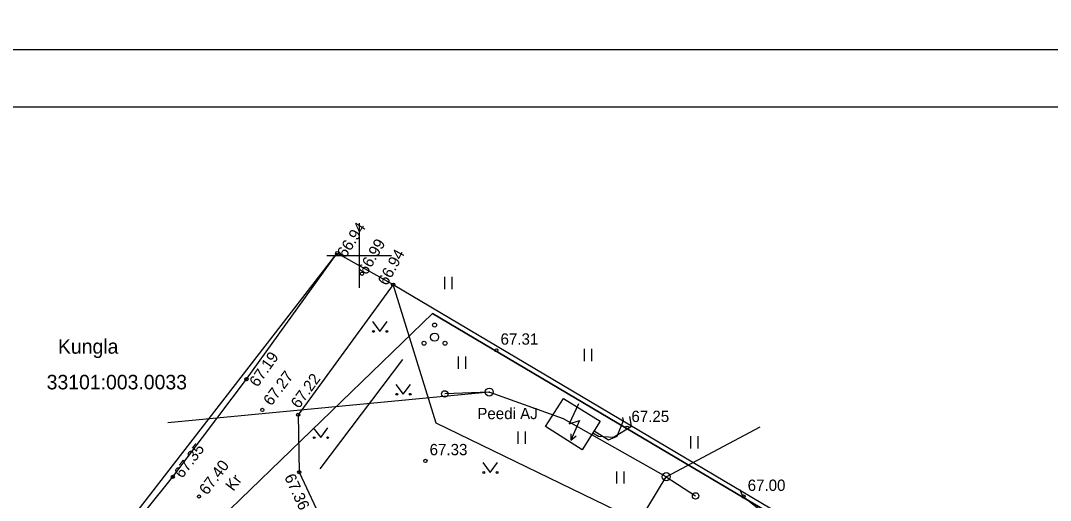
# Model space of a CAD drawing. Extents: x 640277 to 640842, y 6463333 to 6463944.
# Drawn here: x 640379 to 640442.9, y 6463534.8 to 6463564.6 of the extents above; entities that cross this region are included whole.
import ezdxf

# ---------------------------------------------------------------- set-up
doc = ezdxf.new("R2010")
doc.units = 0
for name, color, linetype in [('HALJASTUS', 7, 'Continuous'), ('HOONE', 7, 'Continuous'), ('HORISONTAAL-EH2000', 7, 'Continuous'), ('KORGUS-EH2000', 7, 'Continuous'), ('KPOHULIIN', 7, 'Continuous'), ('MOOTPIIR', 7, 'Continuous'), ('MPKAABEL', 7, 'Continuous'), ('MPOHULIIN', 7, 'Continuous'), ('PIIR', 7, 'Continuous'), ('POST', 7, 'Continuous'), ('PUU', 7, 'Continuous'), ('RAJATIS', 7, 'Continuous'), ('TEE', 7, 'Continuous'), ('VORK', 7, 'Continuous'), ('VORMISTUS', 7, 'Continuous')]:
    doc.layers.add(name, color=color, linetype=linetype)

msp = doc.modelspace()

# ---------------------------------------------------------------- linework, layer by layer
at = {"layer": 'HALJASTUS'}
for p, q in [((640405.287, 6463548.666), (640405.287, 6463547.905)), ((640405.742, 6463548.666), (640405.742, 6463547.905)), ((640400.831, 6463545.9), (640401.294, 6463545.293)), ((640401.294, 6463545.293), (640401.74, 6463545.9)), ((640413.96, 6463544.209), (640413.96, 6463543.448)), ((640414.415, 6463544.209), (640414.415, 6463543.448)), ((640402.684, 6463543.547), (640397.566, 6463536.77)), ((640406.14, 6463543.734), (640406.14, 6463542.973)), ((640406.595, 6463543.734), (640406.595, 6463542.973)), ((640402.277, 6463542.003), (640402.741, 6463541.396)), ((640402.741, 6463541.396), (640403.186, 6463542.003)), ((640397.157, 6463539.317), (640397.62, 6463538.71)), ((640397.62, 6463538.71), (640398.066, 6463539.317)), ((640409.837, 6463539.087), (640409.837, 6463538.326)), ((640410.292, 6463539.087), (640410.292, 6463538.326)), ((640420.548, 6463538.803), (640420.548, 6463538.042)), ((640421.003, 6463538.803), (640421.003, 6463538.042)), ((640407.662, 6463537.159), (640408.126, 6463536.553)), ((640408.126, 6463536.553), (640408.571, 6463537.159)), ((640415.951, 6463536.621), (640415.951, 6463535.86)), ((640416.406, 6463536.621), (640416.406, 6463535.86))]:
    msp.add_line(p, q, dxfattribs=at)
msp.add_lwpolyline([(640430.245, 6463531.275), (640422.307, 6463533.493), (640416.713, 6463533.816), (640404.77, 6463539.601), (640402.108, 6463548.19)], dxfattribs=at)
for centre in [(640400.893, 6463545.293), (640401.722, 6463545.293), (640402.34, 6463541.396), (640403.169, 6463541.396), (640397.219, 6463538.71), (640398.048, 6463538.71), (640407.725, 6463536.553), (640408.553, 6463536.553)]:
    msp.add_circle(centre, 0.055, dxfattribs=at)
at = {"layer": 'HOONE'}
for p, q in [((640413.593, 6463540.799), (640413.025, 6463539.556)), ((640413.025, 6463539.556), (640413.673, 6463539.781)), ((640413.673, 6463539.781), (640413.117, 6463538.552)), ((640413.117, 6463538.948), (640413.117, 6463538.552)), ((640413.117, 6463538.552), (640413.448, 6463538.816))]:
    msp.add_line(p, q, dxfattribs=at)
at = {"layer": 'HORISONTAAL-EH2000'}
msp.add_lwpolyline([(640434.123, 6463527.32), (640429.855, 6463530.223), (640429.105, 6463530.898), (640423.822, 6463535.042), (640423.612, 6463535.5)], dxfattribs=at)
at = {"layer": 'KORGUS-EH2000'}
for centre in [(640398.637, 6463550.146), (640400.181, 6463548.863), (640402.108, 6463548.19), (640408.509, 6463544.122), (640393.013, 6463542.328), (640394, 6463540.429), (640396.221, 6463540.133), (640416.624, 6463539.329), (640404.111, 6463537.27), (640388.449, 6463536.282), (640396.288, 6463536.569), (640390.07, 6463535.061), (640423.832, 6463535.06)]:
    msp.add_circle(centre, 0.1, dxfattribs=at)
at = {"layer": 'KPOHULIIN'}
msp.add_lwpolyline([(640412.678, 6463539.884), (640408.07, 6463541.532), (640388.129, 6463539.62)], dxfattribs=at)
at = {"layer": 'MOOTPIIR'}
msp.add_lwpolyline([(640380.147, 6463526.254), (640398.637, 6463550.146), (640402.108, 6463548.19), (640483.495, 6463499.96), (640463.699, 6463465.988), (640459.898, 6463457.687), (640395.775, 6463495.376), (640392.782, 6463492.419), (640391.172, 6463498.69), (640399.94, 6463513.49), (640385.545, 6463521.328), (640383.239, 6463523.534)], close=True, dxfattribs=at)
at = {"layer": 'MPKAABEL'}
for points in [[(640414.483, 6463539.005), (640414.849, 6463538.799), (640415.781, 6463538.736), (640416.899, 6463539.412), (640416.787, 6463540.017)], [(640414.566, 6463539.137), (640415.471, 6463538.569), (640415.995, 6463538.8), (640416.403, 6463539.772), (640416.355, 6463539.959)]]:
    msp.add_lwpolyline(points, dxfattribs=at)
at = {"layer": 'MPOHULIIN'}
msp.add_line((640419.045, 6463536.29), (640412.678, 6463539.884), dxfattribs=at)
msp.add_lwpolyline([(640393.357, 6463493.795), (640419.045, 6463536.29), (640424.861, 6463539.379)], dxfattribs=at)
at = {"layer": 'PIIR'}
msp.add_lwpolyline([(640406.14, 6463667.79), (640469.61, 6463626.65), (640476.31, 6463623.03), (640634.18, 6463537.2), (640842.33, 6463502.98), (640690.61, 6463332.58), (640429.79, 6463406.7), (640459.08, 6463458.35), (640482.79, 6463500.12), (640404.55, 6463546.41), (640368.8, 6463511.87), (640346.7, 6463490.51), (640285.1, 6463431.17), (640290.82, 6463529.34), (640292.14, 6463568.6), (640290.11, 6463693.18)], dxfattribs=at)
msp.add_lwpolyline([(640374.79, 6463508.32), (640368.8, 6463511.87), (640404.55, 6463546.41), (640482.79, 6463500.12), (640459.08, 6463458.35)], close=True, dxfattribs=at)
at = {"layer": 'POST'}
for p, q in [((640408.07, 6463541.532), (640405.308, 6463541.416)), ((640419.045, 6463536.29), (640420.863, 6463535.097))]:
    msp.add_line(p, q, dxfattribs=at)
for centre, radius in [((640405.308, 6463541.416), 0.2), ((640408.07, 6463541.532), 0.25), ((640408.07, 6463541.532), 0.0234), ((640419.045, 6463536.29), 0.25), ((640419.045, 6463536.29), 0.0234), ((640420.863, 6463535.097), 0.2)]:
    msp.add_circle(centre, radius, dxfattribs=at)
at = {"layer": 'PUU'}
for centre, radius in [((640404.677, 6463545.687), 0.125), ((640404.677, 6463544.937), 0.25), ((640404.027, 6463544.562), 0.125), ((640405.327, 6463544.562), 0.125)]:
    msp.add_circle(centre, radius, dxfattribs=at)
at = {"layer": 'RAJATIS'}
msp.add_lwpolyline([(640411.566, 6463539.407), (640412.677, 6463541.131), (640414.936, 6463539.727), (640413.823, 6463537.953)], close=True, dxfattribs=at)
at = {"layer": 'TEE'}
for points in [[(640380.147, 6463526.254), (640385.177, 6463532.205), (640388.449, 6463536.282), (640393.013, 6463542.328), (640398.637, 6463550.146)], [(640402.108, 6463548.19), (640396.221, 6463540.133), (640396.288, 6463536.569), (640397.783, 6463533.352), (640397.503, 6463532.241)]]:
    msp.add_lwpolyline(points, dxfattribs=at)
at = {"layer": 'VORK'}
for p, q in [((640400, 6463552), (640400, 6463548)), ((640398, 6463550), (640402, 6463550))]:
    msp.add_line(p, q, dxfattribs=at)
at = {"layer": 'VORMISTUS'}
for points in [[(640329.964, 6463562.731), (640329.964, 6463414.231), (640539.964, 6463414.231), (640539.964, 6463562.731)], [(640341.964, 6463417.756), (640341.964, 6463559.206), (640536.464, 6463559.206), (640536.464, 6463417.756)]]:
    msp.add_lwpolyline(points, close=True, dxfattribs=at)

# ---------------------------------------------------------------- texts
at = {"layer": 'KORGUS-EH2000'}
for s, rotation, p in [(' 66.94', 56.65352, (640399.014, 6463549.578)), (' 66.99', 59.33711, (640400.333, 6463548.522)), (' 66.94', 61.27403, (640401.6, 6463547.852)), (' 67.19', 55.10797, (640393.556, 6463541.581)), (' 67.27', 53.00063, (640394.398, 6463540.424)), (' 67.22', 53.90456, (640396.115, 6463540.257)), (' 67.35', 52.69029, (640388.872, 6463535.936)), (' 67.40', 53.2316, (640390.42, 6463534.899)), (' 67.36', 294.71486, (640395.236, 6463536.514))]:
    msp.add_text(s, height=0.7, rotation=rotation, dxfattribs=at).set_placement(p)
for s, p in [(' 67.31', (640408.509, 6463544.472)), (' 67.25', (640416.624, 6463539.679)), (' 67.33', (640404.111, 6463537.62)), (' 67.00', (640423.832, 6463535.41))]:
    msp.add_text(s, height=0.7, dxfattribs=at).set_placement(p)
at = {"layer": 'PIIR'}
for s, p in [('Kungla', (640381.326, 6463543.909)), ('33101:003.0033', (640380.625, 6463541.702))]:
    msp.add_text(s, height=0.9, dxfattribs=at).set_placement(p)
at = {"layer": 'RAJATIS'}
msp.add_text('Peedi AJ', height=0.7, dxfattribs=at).set_placement((640407.328, 6463539.855))
at = {"layer": 'TEE'}
msp.add_text('Kr', height=0.7, rotation=52.91938, dxfattribs=at).set_placement((640392.207, 6463535.349))

doc.saveas('drawing.dxf')
